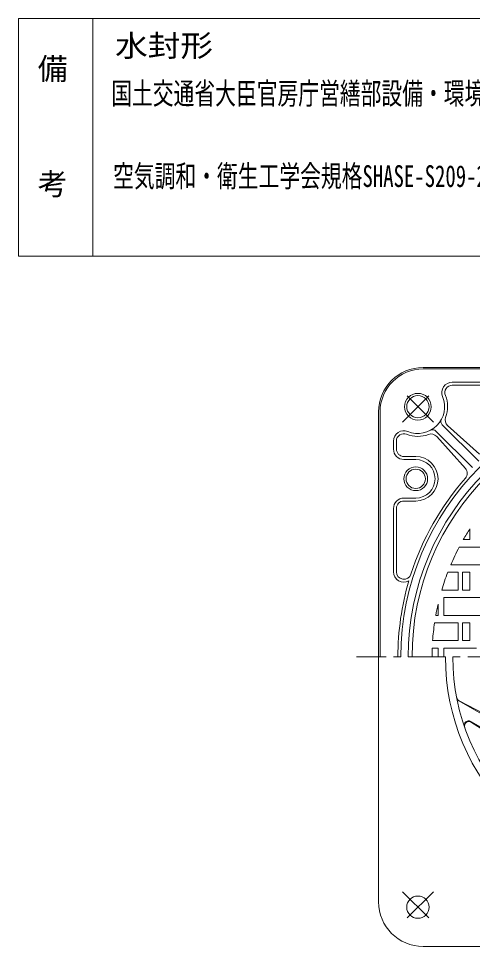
# Model space of a CAD drawing. Units: millimetres, scale not verified. Extents: x -491 to 384, y -667 to 704.
# Drawn here: x -491 to -185, y 79 to 704 of the extents above; entities that cross this region are included whole.
import ezdxf
from ezdxf.enums import TextEntityAlignment as Align

# ---------------------------------------------------------------- set-up
doc = ezdxf.new("R2010")
doc.units = ezdxf.units.MM
doc.header["$LTSCALE"] = 5
doc.linetypes.add('CHAIN1', pattern=[8, 5, -1, 1, -1])
for name, color, linetype, lineweight in [('1-1_1-1ﾚｲﾔ', 2, 'Continuous', 18), ('1-2_1-2ﾚｲﾔ', 3, 'Continuous', 18), ('F-0_F-0ﾚｲﾔ', 7, 'Continuous', 18)]:
    doc.layers.add(name, color=color, linetype=linetype, lineweight=lineweight)
doc.layers.add('F-4_F-4ﾚｲﾔ', color=2, linetype='Continuous')
doc.styles.add('ＭＳ ゴシック', font='')
doc.styles.get('ＭＳ ゴシック').set_extended_font_data('MS Gothic')

msp = doc.modelspace()

# ---------------------------------------------------------------- linework, layer by layer
at = {"layer": '1-1_1-1ﾚｲﾔ'}
for p, q in [((-218.311, 468.851), (111.689, 468.851)), ((-218.311, 467.851), (111.689, 467.851)), ((-198.707, 458.852), (-110.626, 458.852)), ((-198.707, 456.851), (-110.626, 456.851)), ((-248.311, 438.851), (-248.311, 108.851)), ((-247.311, 438.851), (-247.311, 273.851)), ((-185.117, 401.415), (-209.737, 426.035)), ((-180.874, 405.657), (-205.495, 430.278)), ((-201.837, 429.733), (-180.31, 410.407)), ((-238.311, 413.851), (-238.311, 419.248)), ((-236.311, 413.851), (-236.311, 419.248)), ((-209.192, 422.377), (-189.867, 400.85)), ((-231.311, 408.851), (-223.311, 408.851)), ((-231.311, 406.851), (-223.311, 406.851)), ((-231.311, 380.851), (-223.311, 380.851)), ((-231.311, 378.851), (-223.311, 378.851)), ((-238.311, 373.851), (-238.311, 331.166)), ((-236.311, 373.851), (-236.311, 331.166)), ((111.689, 78.851), (-218.311, 78.851))]:
    msp.add_line(p, q, dxfattribs=at)
at = {"layer": '1-1_1-1ﾚｲﾔ', "linetype": 'CHAIN1'}
for p, q in [((-211.433, 431.973), (-232.26, 452.801)), ((-232.26, 431.973), (-211.433, 452.8)), ((-232.26, 115.729), (-211.433, 94.902)), ((-211.433, 115.729), (-232.26, 94.902))]:
    msp.add_line(p, q, dxfattribs=at)
at = {"layer": '1-1_1-1ﾚｲﾔ'}
for centre, radius in [((-221.846, 442.387), 9), ((-221.846, 442.387), 7.5), ((-223.311, 393.852), 8), ((-223.311, 393.852), 6.5), ((-221.846, 105.316), 7.5)]:
    msp.add_circle(centre, radius, dxfattribs=at)
for centre, radius, start, end in [((-218.311, 438.851), 30, 90, 180), ((-218.311, 438.851), 29, 90, 180), ((-198.707, 451.851), 7, 90, 202.24573), ((-198.707, 451.851), 5, 90, 202.2457), ((-53.311, 273.851), 180, 0, 180), ((-221.846, 442.387), 18, 247.75435, 22.24571), ((-53.311, 273.851), 175, 0, 180), ((-221.846, 442.387), 20, 339.06384, 22.24559), ((-203.373, 432.399), 3, 151.60138, 225.00067), ((-198.497, 433.454), 5, 159.06358, 228.08441), ((-231.311, 419.248), 7, 67.75427, 180), ((-211.859, 423.914), 3, 45.00034, 118.39818), ((-231.311, 419.248), 5, 67.7543, 180), ((-221.846, 442.387), 20, 247.75433, 290.93628), ((-212.913, 419.037), 5, 41.91541, 110.93616), ((-231.311, 413.851), 7, 180, 270), ((-231.311, 413.851), 5, 180, 270), ((-223.311, 393.852), 15, 270, 90), ((-223.311, 393.852), 13, 270, 90), ((-193.587, 397.51), 5, 318.60278, 41.91563), ((-53.311, 273.851), 182, 138.60266, 162.15173), ((-231.311, 373.851), 7, 90, 180), ((-231.311, 373.851), 5, 90, 180), ((-231.311, 331.166), 7, 180, 298.49171), ((-231.311, 331.166), 5, 180, 342.15163), ((-53.311, 273.851), 182, 163.67328, 180), ((-53.311, 273.851), 150, 180, 0), ((-218.311, 108.851), 30, 180, 270)]:
    msp.add_arc(centre, radius, start, end, dxfattribs=at)
at = {"layer": '1-2_1-2ﾚｲﾔ'}
for p, q in [((-194.041, 347.851), (-174.311, 347.851)), ((-199.725, 335.851), (-174.311, 335.851)), ((-194.811, 330.851), (-201.742, 330.851)), ((-194.811, 318.851), (-194.811, 330.851)), ((-191.811, 318.851), (-191.811, 330.851)), ((-191.811, 330.851), (-186.811, 330.851)), ((-186.811, 318.851), (-186.811, 330.851)), ((-194.811, 318.851), (-205.81, 318.851)), ((-191.811, 318.851), (-186.811, 318.851)), ((-204.311, 313.851), (-204.311, 301.851)), ((-204.311, 313.851), (-174.311, 313.851)), ((-208.311, 309.29), (-208.311, 301.851)), ((-209.826, 301.851), (-208.311, 301.851)), ((-204.311, 301.851), (-174.311, 301.851)), ((-194.811, 296.851), (-210.639, 296.851)), ((-194.811, 284.851), (-194.811, 296.851)), ((-191.811, 284.851), (-191.811, 296.851)), ((-191.811, 296.851), (-186.811, 296.851)), ((-186.811, 284.851), (-186.811, 296.851)), ((-194.811, 284.851), (-211.93, 284.851)), ((-191.811, 284.851), (-186.811, 284.851)), ((-212.198, 279.851), (-208.311, 279.851)), ((-208.311, 273.851), (-208.311, 279.851)), ((-204.311, 279.851), (-182.311, 279.851)), ((-204.311, 273.851), (-204.311, 279.851)), ((-156.811, 222.756), (-194.242, 244.367)), ((-155.747, 224.317), (-194.146, 244.381)), ((-160.811, 215.828), (-186.158, 230.462)), ((-161.462, 214.042), (-185.824, 229.787))]:
    msp.add_line(p, q, dxfattribs=at)
at = {"layer": '1-2_1-2ﾚｲﾔ', "linetype": 'CHAIN1'}
msp.add_line((156.689, 273.851), (-263.311, 273.851), dxfattribs=at)
at = {"layer": '1-2_1-2ﾚｲﾔ'}
msp.add_lwpolyline([(-191.296, 352.851), (-186.811, 352.851), (-186.811, 360.215)], dxfattribs=at)
for centre, radius, start, end in [((-53.311, 273.851), 172.5, 0, 180), ((-53.311, 273.851), 159, 147.10045, 150.20782), ((-53.311, 273.851), 159, 152.26331, 157.04941), ((-53.311, 273.851), 159, 158.99246, 163.55954), ((-53.311, 273.851), 159, 167.12138, 169.85728), ((-53.311, 273.851), 159, 171.68275, 176.03297), ((-53.311, 273.851), 159, 177.83739, 180), ((-53.311, 273.851), 145, 180, 0), ((-192.757, 247.04), 3, 190.88383, 242.41357), ((-192.742, 246.965), 3, 190.91417, 240.00014), ((-187.658, 227.863), 3, 60.00014, 198.89674), ((-187.452, 227.267), 3, 57.12521, 199.15077)]:
    msp.add_arc(centre, radius, start, end, dxfattribs=at)
at = {"layer": 'F-0_F-0ﾚｲﾔ'}
for p, q in [((-490.811, 543.851), (-490.811, 703.852)), ((384.189, 703.851), (-490.811, 703.851)), ((-440.811, 543.851), (-440.811, 703.852)), ((384.189, 543.851), (-490.811, 543.851))]:
    msp.add_line(p, q, dxfattribs=at)

# ---------------------------------------------------------------- texts
at = {"layer": 'F-4_F-4ﾚｲﾔ', "style": 'ＭＳ ゴシック', "width": 1.1}
msp.add_text('水封形', height=14.66, dxfattribs=at).set_placement((-425.811, 673.851), align=Align.BOTTOM_LEFT)
at = {"layer": 'F-4_F-4ﾚｲﾔ', "style": 'ＭＳ ゴシック'}
for s, p in [('備', (-477.849, 658.331)), ('考', (-477.849, 580.709))]:
    msp.add_text(s, height=14.66, dxfattribs=at).set_placement(p, align=Align.BOTTOM_LEFT)
at = {"layer": 'F-4_F-4ﾚｲﾔ', "color": 3, "style": 'ＭＳ ゴシック', "width": 0.7}
for s, p in [('国土交通省大臣官房庁営繕部設備・環境課監修公共建築設備工事標準図', (-428.392, 641.695)), ('空気調和・衛生工学会規格SHASE-S209-2009 水封形 500K', (-427.161, 586.008))]:
    msp.add_text(s, height=14.66, dxfattribs=at).set_placement(p, align=Align.BOTTOM_LEFT)

doc.saveas('drawing.dxf')
